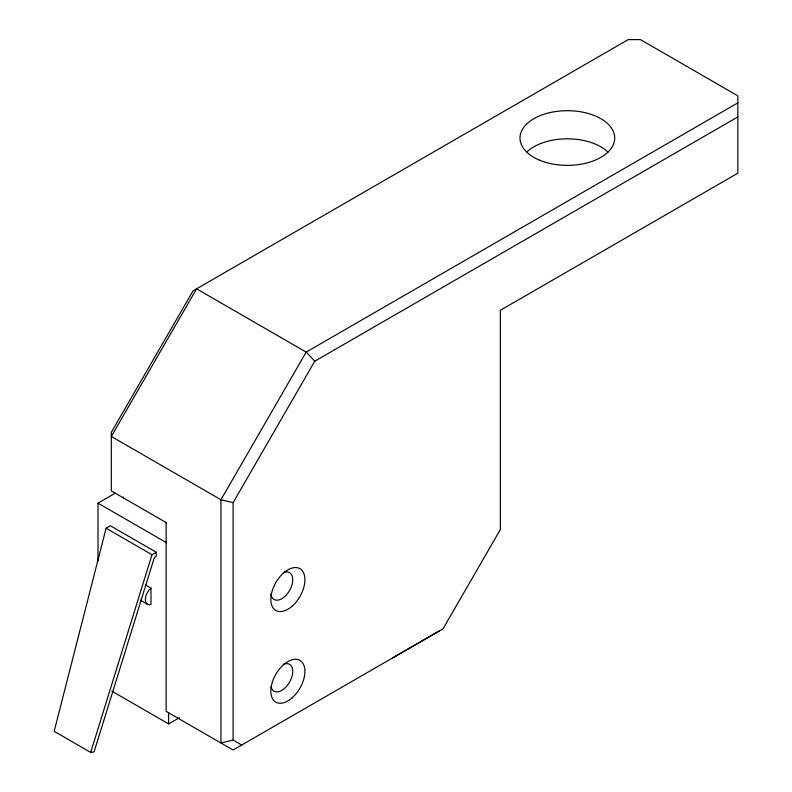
<?xml version="1.0" encoding="UTF-8"?>
<svg xmlns="http://www.w3.org/2000/svg" width="792" height="792" viewBox="0 0 792 792"><rect width="100%" height="100%" fill="white"/><g stroke="black" fill="none" stroke-linecap="round" stroke-linejoin="round"><path stroke-width="1.19" d="M98 561.092L98 503.148L115.117 493.267M150.975 588.09L150.975 604.524A10.336 5.97 -60 0 1 145.322 599.574A10.336 5.97 -60 0 1 150.975 588.09L145.619 585.001M179.329 717.74L168.627 723.918L168.627 712.82M156.272 552.262L156.153 556.41L154.39 557.429L94.05 751.945L90.694 752.4L54.163 731.313L106.098 528.214L110.355 525.759L156.272 552.262L152.005 554.717L90.694 752.4M241.718 745.044L233.105 740.074L233.105 502.653L314.79 361.182L737.837 116.939M737.837 102.881L306.177 352.093L220.928 499.742L220.928 742.985L233.105 740.074M392.753 657.865L439.461 630.877M233.105 502.653L220.928 499.742L111.335 436.461L196.574 288.823L306.177 352.093L314.79 361.182M166.716 522.898L111.335 490.931L111.335 432.343L193.01 290.882L628.244 39.6L640.421 39.6L737.837 95.842L737.837 173.191L500.356 310.306L500.356 529.531L443.035 628.818L233.105 750.014L166.132 711.345L166.132 522.562M98 503.148L166.488 542.698M106.098 528.214L152.005 554.717M140.253 600.128L147.748 604.444M111.91 691.168L168.627 723.918M123.215 496.96L123.512 497.96M526.7 152.123A47.362 27.344 0 0 1 608.009 152.123M283.348 572.616A15.503 8.95 -60 0 1 292.733 580.318A15.503 8.95 -60 0 1 282.308 598.386A15.503 8.95 -60 0 1 270.943 594.109M283.348 664.31A15.503 8.95 -60 0 1 292.743 671.715A15.503 8.95 -60 0 1 282.833 689.733A15.503 8.95 -60 0 1 271.082 686.614M539.56 160.172A47.362 27.344 0 0 0 614.463 140.857A47.362 27.344 0 0 0 548.034 113.068A47.362 27.344 0 0 0 539.56 160.172M292.288 606.029A24.107 13.919 -60 0 0 299.93 568.676A24.107 13.919 -60 0 0 271.408 593.97A24.107 13.919 -60 0 0 292.288 606.029M292.288 697.722A24.107 13.919 -60 0 0 299.93 660.379A24.107 13.919 -60 0 0 271.408 685.664A24.107 13.919 -60 0 0 292.288 697.722"/></g></svg>
